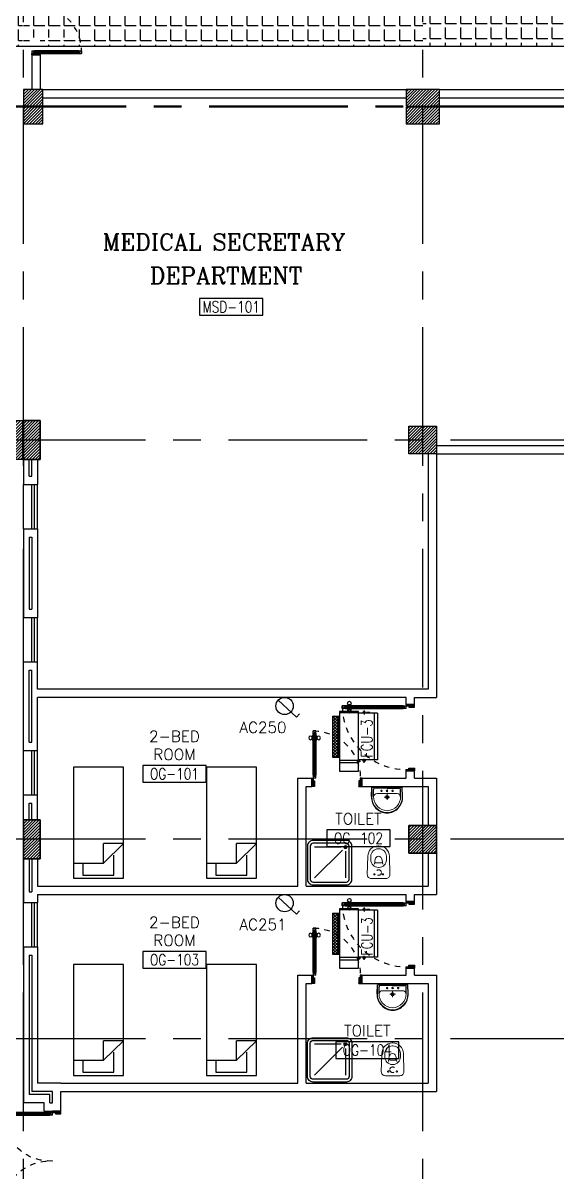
# Model space of a CAD drawing. Extents: x -0.4 to 93.5, y -1.1 to 78.4.
# Drawn here: x 50.62 to 60.25, y 14.15 to 34.87 of the extents above; entities that cross this region are included whole.
import ezdxf
from ezdxf.enums import TextEntityAlignment as Align

# ---------------------------------------------------------------- set-up
doc = ezdxf.new("R2010")
doc.units = 0
doc.header["$MEASUREMENT"] = 0
for name, pattern in [('CENTERX2', [4, 2.5, -0.5, 0.5, -0.5]), ('DASHED', [0.75, 0.5, -0.25]), ('HIDDEN', [0.375, 0.25, -0.125]), ('HIDDEN2', [0.1875, 0.125, -0.0625])]:
    doc.linetypes.add(name, pattern=pattern)
doc.layers.get('0').update_dxf_attribs({"color": 11, "linetype": 'CONTINUOUS'})
for name, color, linetype in [('AXES', 11, 'CENTERX2'), ('COL', 11, 'CONTINUOUS'), ('DOOR', 11, 'CONTINUOUS'), ('E-SOCKETS', 4, 'CONTINUOUS'), ('E-TRAY', 2, 'CONTINUOUS'), ('FCU', 7, 'CONTINUOUS'), ('FIX', 11, 'CONTINUOUS'), ('FUR', 11, 'CONTINUOUS'), ('HAT', 11, 'CONTINUOUS'), ('INSUL', 11, 'CONTINUOUS'), ('RM-BOX', 11, 'CONTINUOUS'), ('RM-NAME', 11, 'CONTINUOUS'), ('RM-NO', 11, 'CONTINUOUS'), ('TEXTN', 2, 'CONTINUOUS'), ('WALL', 11, 'CONTINUOUS'), ('WIN', 11, 'CONTINUOUS')]:
    doc.layers.add(name, color=color, linetype=linetype)
doc.styles.add('ROMANC', font='romanc', dxfattribs={"height": 0.1})
doc.styles.add('ROMANS', font='ROMANS.shx', dxfattribs={"width": 0.6})

# ---------------------------------------------------------------- blocks, each defined once
blk = doc.blocks.new('*X39')
at = {"color": 0}
for p, q in [((227929, 132681), (228397, 133150)), ((227929, 132734), (228344, 133150)), ((227929, 132787), (228291, 133150)), ((227929, 132840), (228238, 133150)), ((227929, 132893), (228185, 133150)), ((227929, 132946), (228132, 133150)), ((227929, 132999), (228079, 133150)), ((227929, 133053), (228026, 133150)), ((227929, 133106), (227973, 133150)), ((227950, 132650), (228429, 133128)), ((228003, 132650), (228429, 133075)), ((228056, 132650), (228429, 133022)), ((228109, 132650), (228429, 132969)), ((228162, 132650), (228429, 132916)), ((228215, 132650), (228429, 132863)), ((228268, 132650), (228429, 132810)), ((228321, 132650), (228429, 132757)), ((228374, 132650), (228429, 132704))]:
    blk.add_line(p, q, dxfattribs=at)
blk = doc.blocks.new('COL50')
at = {"layer": 'COL'}
blk.add_lwpolyline([(-250, 250), (-250, -250), (250, -250), (250, 250)], close=True, dxfattribs=at)
blk = doc.blocks.new('*X35')
at = {"color": 0}
for p, q in [((227929, 139894), (228385, 140350)), ((227929, 139947), (228331, 140350)), ((227929, 140000), (228278, 140350)), ((227929, 140053), (228225, 140350)), ((227929, 140106), (228172, 140350)), ((227929, 140159), (228119, 140350)), ((227929, 140212), (228066, 140350)), ((227929, 140265), (228013, 140350)), ((227929, 140318), (227960, 140350)), ((227938, 139850), (228429, 140341)), ((227991, 139850), (228429, 140288)), ((228044, 139850), (228429, 140235)), ((228097, 139850), (228429, 140182)), ((228150, 139850), (228429, 140129)), ((228203, 139850), (228429, 140076)), ((228256, 139850), (228429, 140023)), ((228309, 139850), (228429, 139969)), ((228362, 139850), (228429, 139916)), ((228415, 139850), (228429, 139863))]:
    blk.add_line(p, q, dxfattribs=at)
blk = doc.blocks.new('DOOR100')
at = {"layer": 'DOOR', "color": 0, "linetype": 'ByBlock'}
for p, q in [((-25, 1300), (-75, 1300)), ((-75, 1300), (-25, 1300)), ((-75, 1250), (-75, 1300)), ((-58, 1250), (-75, 1250)), ((-42, 1270), (-58, 1270)), ((-58, 1250), (-58, 1270)), ((-42, 1250), (-42, 1270)), ((-25, 1250), (-42, 1250)), ((-25, 1250), (-25, 1300)), ((-82, 1205), (-91, 1205)), ((-91, 1205), (-91, 1140)), ((-82, 1140), (-91, 1140)), ((-75, 1218), (-82, 1218)), ((-82, 1128), (-82, 1218)), ((-82, 1205), (-82, 1140)), ((-75, 1128), (-82, 1128)), ((-25, 1218), (-18, 1218)), ((-25, 1128), (-18, 1128)), ((-18, 1128), (-18, 1218)), ((-18, 1205), (-9, 1205)), ((-18, 1205), (-18, 1140)), ((-18, 1140), (-9, 1140)), ((-9, 1205), (-9, 1140)), ((-1200, 0), (-1200, 150)), ((-1200, 150), (-1175, 150)), ((-1200, 150), (-1200, 0)), ((-1150, 0), (-1200, 0)), ((-1175, 150), (-1175, 100)), ((-1175, 100), (-1150, 100)), ((-1150, 100), (-1150, 0)), ((-75, 200), (-58, 200)), ((-75, 150), (-75, 200)), ((-75, 150), (-25, 150)), ((-58, 200), (-58, 180)), ((-58, 180), (-42, 180)), ((-50, 100), (-50, 0)), ((-25, 100), (-50, 100)), ((-50, 0), (0, 0)), ((-42, 200), (-25, 200)), ((-42, 180), (-42, 200)), ((-25, 200), (-25, 150)), ((0, 150), (-25, 150)), ((-25, 150), (-25, 100)), ((0, 150), (0, 0))]:
    blk.add_line(p, q, dxfattribs=at)
at = {"layer": 'DOOR', "linetype": 'ByBlock'}
for p, q in [((-75, 1250), (-75, 200)), ((-58, 200), (-58, 1250)), ((-42, 200), (-42, 1250)), ((-25, 200), (-25, 1250)), ((0, 0), (0, 150))]:
    blk.add_line(p, q, dxfattribs=at)
at = {"layer": 'DOOR', "color": 9, "linetype": 'ByBlock'}
for p, q in [((-1150, 0), (-1200, 114)), ((-1150, 0), (-1200, 40)), ((-1150, 0), (-1163, 100)), ((-50, 0), (0, 114)), ((-50, 0), (-37, 100)), ((-50, 0), (0, 40))]:
    blk.add_line(p, q, dxfattribs=at)
at = {"layer": 'DOOR', "color": 0, "linetype": 'ByBlock'}
for centre in [(-124, 1173), (24, 1173)]:
    blk.add_circle(centre, 32.4, dxfattribs=at)
at = {"layer": 'DOOR', "linetype": 'HIDDEN', "ltscale": 0.5}
blk.add_arc((-25, 150), 1150, 90, 180.0001, dxfattribs=at)
at = {"layer": 'DOOR', "color": 9, "linetype": 'ByBlock'}
for centre, radius, start, end in [((-1150, 0), 154, 103.7142, 108.8947), ((-1150, 0), 134, 100.72, 111.8402), ((-1150, 0), 94.4, 90, 121.9818), ((-1150, 0), 74.4, 90, 132.2236), ((-1150, 0), 54.4, 90, 156.7926), ((-1150, 0), 34.4, 90, 180), ((-1150, 0), 14.4, 90, 180), ((-50, 0), 94.4, 58.0182, 90), ((-50, 0), 74.4, 47.7764, 90), ((-50, 0), 54.4, 23.2074, 90), ((-50, 0), 34.4, 0, 90), ((-50, 0), 14.4, 0, 90), ((-50, 0), 134, 68.1598, 79.28), ((-50, 0), 114, 64.0838, 77.3774), ((-50, 0), 154, 71.1053, 76.2858)]:
    blk.add_arc(centre, radius, start, end, dxfattribs=at)
blk = doc.blocks.new('DOOR90')
at = {"layer": 'DOOR', "color": 0, "linetype": 'ByBlock'}
for p, q in [((-150, 0), (-150, -25)), ((-150, 0), (0, 0)), ((0, -50), (0, 0)), ((-1000, -25), (-1000, -75)), ((-1000, -75), (-1000, -25)), ((-950, -25), (-1000, -25)), ((-950, -75), (-1000, -75)), ((-970, -42), (-970, -58)), ((-950, -42), (-970, -42)), ((-950, -58), (-970, -58)), ((-950, -25), (-950, -42)), ((-950, -58), (-950, -75)), ((-918, -25), (-918, -18)), ((-828, -18), (-918, -18)), ((-918, -75), (-918, -82)), ((-828, -82), (-918, -82)), ((-905, -18), (-905, -9)), ((-905, -9), (-840, -9)), ((-905, -18), (-840, -18)), ((-905, -82), (-905, -91)), ((-905, -82), (-840, -82)), ((-905, -91), (-840, -91)), ((-840, -18), (-840, -9)), ((-840, -82), (-840, -91)), ((-828, -25), (-828, -18)), ((-828, -75), (-828, -82)), ((-200, -42), (-200, -25)), ((-200, -25), (-150, -25)), ((-180, -42), (-200, -42)), ((-200, -75), (-200, -58)), ((-200, -58), (-180, -58)), ((-150, -75), (-200, -75)), ((-180, -58), (-180, -42)), ((-150, -75), (-150, -25)), ((-150, -25), (-100, -25)), ((-100, -25), (-100, -50)), ((-100, -50), (0, -50)), ((-150, -900), (-150, -875)), ((-150, -875), (-100, -875)), ((0, -900), (-150, -900)), ((-150, -900), (0, -900)), ((-100, -850), (0, -850)), ((-100, -875), (-100, -850)), ((0, -850), (0, -900))]:
    blk.add_line(p, q, dxfattribs=at)
at = {"layer": 'DOOR', "color": 9, "linetype": 'ByBlock'}
for p, q in [((0, -50), (-114, 0)), ((0, -50), (-40, 0)), ((0, -50), (-100, -37)), ((0, -850), (-114, -900)), ((0, -850), (-100, -863)), ((0, -850), (-40, -900))]:
    blk.add_line(p, q, dxfattribs=at)
at = {"layer": 'DOOR', "linetype": 'ByBlock'}
for p, q in [((-200, -25), (-950, -25)), ((-200, -42), (-950, -42)), ((-200, -58), (-950, -58)), ((-950, -75), (-200, -75))]:
    blk.add_line(p, q, dxfattribs=at)
at = {"layer": 'DOOR', "color": 0, "linetype": 'ByBlock'}
for centre in [(-873, 24), (-873, -124)]:
    blk.add_circle(centre, 32.4, dxfattribs=at)
at = {"layer": 'DOOR', "color": 9, "linetype": 'ByBlock'}
for centre, radius, start, end in [((0, -50), 154, 161.1053, 166.2858), ((0, -50), 134, 158.1598, 169.28), ((0, -50), 94.4, 148.0182, 180), ((0, -50), 74.4, 137.7764, 180), ((0, -50), 114, 154.0838, 167.3774), ((0, -50), 54.4, 113.2074, 180), ((0, -50), 34.4, 90, 180), ((0, -50), 14.4, 90, 180), ((0, -850), 154, 193.7142, 198.8947), ((0, -850), 134, 190.72, 201.8402), ((0, -850), 94.4, 180, 211.9818), ((0, -850), 74.4, 180, 222.2236), ((0, -850), 54.4, 180, 246.7926), ((0, -850), 34.4, 180, 270), ((0, -850), 14.4, 180, 270)]:
    blk.add_arc(centre, radius, start, end, dxfattribs=at)
at = {"layer": 'DOOR', "linetype": 'HIDDEN', "ltscale": 0.5}
blk.add_arc((-150, -25), 850, 180, 270, dxfattribs=at)
blk = doc.blocks.new('RM1')
at = {"layer": 'RM-BOX'}
blk.add_lwpolyline([(570, -200), (-570, -200), (-570, -500), (570, -500)], close=True, dxfattribs=at)
at = {"layer": 'RM-NAME', "style": 'ROMANS'}
for tag, p in [('ROOMNAME1', (0, 324)), ('ROOMNAME2', (0, 0))]:
    blk.add_attdef(tag, text='', height=200, dxfattribs=at).set_placement(p, align=Align.MIDDLE)
at = {"layer": 'RM-NO', "style": 'ROMANS', "width": 0.8}
blk.add_attdef('ROOMNO', text='', height=200, dxfattribs=at).set_placement((0, -350), align=Align.MIDDLE)
blk = doc.blocks.new('C7')
at = {"layer": 'HAT'}
h = blk.add_hatch(dxfattribs=at)
h.set_pattern_fill('ANSI31', color=256, scale=300, style=0)
h.set_pattern_definition([(45, (-248876.182, -51411.005), (-26.5165043, 26.5165043), [])])
h.paths.add_polyline_path([(350, 300), (250, 300), (0, 300), (0, 0), (350, 0)])
at = {"layer": 'COL'}
blk.add_lwpolyline([(0, 300), (0, 0), (350, 0), (350, 300)], close=True, dxfattribs=at)
blk = doc.blocks.new('C5')
at = {"layer": 'HAT', "linetype": 'ByBlock'}
h = blk.add_hatch(dxfattribs=at)
h.set_pattern_fill('ANSI31', color=256, scale=300, style=0)
h.set_pattern_definition([(45, (-223356.182, -51411.005), (-26.516504, 26.516504), [])])
h.paths.add_polyline_path([(300, 300), (0, 300), (0, 0), (300, 0)])
h.paths.add_polyline_path([(600, 300), (300, 300), (300, 0), (600, 0)])
at = {"layer": 'COL'}
blk.add_lwpolyline([(600, 300), (0, 300), (0, 0), (600, 0)], close=True, dxfattribs=at)
blk = doc.blocks.new('C11')
at = {"layer": 'HAT'}
h = blk.add_hatch(dxfattribs=at)
h.set_pattern_fill('ANSI31', color=256, scale=300, style=0)
h.set_pattern_definition([(45, (-248556.182, -75061.005), (-26.5165043, 26.5165043), [])])
h.paths.add_polyline_path([(300, 700), (0, 700), (0, 350), (300, 350)])
h.paths.add_polyline_path([(300, 350), (0, 350), (0, 0), (300, 0)])
at = {"layer": 'COL'}
blk.add_lwpolyline([(300, 700), (300, 0), (0, 0), (0, 700)], close=True, dxfattribs=at)
blk = doc.blocks.new('C11D')
at = {"layer": 'COL', "linetype": 'ByBlock'}
for p in [(-320, 0), (0, 0)]:
    blk.add_blockref('C11', p, dxfattribs=at)
blk = doc.blocks.new('A$C272A55A0')
at = {"layer": 'DOOR', "color": 0, "linetype": 'ByBlock'}
for p, q in [((0, 900), (0, 1050)), ((50, 1050), (0, 1050)), ((50, 950), (50, 1050)), ((1750, 950), (1750, 1050)), ((1750, 1050), (1800, 1050)), ((1800, 1050), (1800, 900)), ((0, 900), (25, 900)), ((25, 950), (50, 950)), ((25, 900), (25, 950)), ((75, 900), (25, 900)), ((25, 850), (25, 900)), ((42, 850), (25, 850)), ((58, 870), (42, 870)), ((42, 870), (42, 850)), ((58, 850), (58, 870)), ((75, 850), (58, 850)), ((75, 900), (75, 850)), ((1725, 900), (1775, 900)), ((1725, 900), (1725, 850)), ((1725, 850), (1742, 850)), ((1742, 870), (1758, 870)), ((1742, 850), (1742, 870)), ((1775, 950), (1750, 950)), ((1758, 870), (1758, 850)), ((1758, 850), (1775, 850)), ((1775, 900), (1775, 950)), ((1800, 900), (1775, 900)), ((1775, 850), (1775, 900)), ((25, 50), (42, 50)), ((25, 50), (25, 0)), ((25, 0), (75, 0)), ((75, 0), (25, 0)), ((42, 50), (42, 30)), ((42, 30), (58, 30)), ((58, 50), (75, 50)), ((58, 50), (58, 30)), ((75, 50), (75, 0)), ((1718, 160), (1709, 160)), ((1709, 95), (1709, 160)), ((1718, 95), (1709, 95)), ((1725, 173), (1718, 173)), ((1718, 173), (1718, 83)), ((1718, 95), (1718, 160)), ((1725, 83), (1718, 83)), ((1742, 50), (1725, 50)), ((1725, 50), (1725, 0)), ((1775, 0), (1725, 0)), ((1725, 0), (1775, 0)), ((1742, 50), (1742, 30)), ((1758, 30), (1742, 30)), ((1775, 50), (1758, 50)), ((1758, 50), (1758, 30)), ((1775, 173), (1782, 173)), ((1775, 83), (1782, 83)), ((1775, 50), (1775, 0)), ((1782, 173), (1782, 83)), ((1782, 160), (1791, 160)), ((1782, 95), (1782, 160)), ((1782, 95), (1791, 95)), ((1791, 95), (1791, 160))]:
    blk.add_line(p, q, dxfattribs=at)
at = {"layer": 'DOOR', "color": 9, "linetype": 'ByBlock'}
for p, q in [((50, 1050), (0, 1010)), ((50, 1050), (0, 937)), ((50, 1050), (37, 950)), ((1750, 1050), (1800, 1010)), ((1750, 1050), (1800, 937)), ((1750, 1050), (1763, 950))]:
    blk.add_line(p, q, dxfattribs=at)
at = {"layer": 'DOOR', "linetype": 'ByBlock'}
for p, q in [((25, 850), (25, 50)), ((42, 850), (42, 50)), ((58, 850), (58, 50)), ((75, 50), (75, 850)), ((1725, 50), (1725, 850)), ((1742, 850), (1742, 50)), ((1758, 850), (1758, 50)), ((1775, 850), (1775, 50))]:
    blk.add_line(p, q, dxfattribs=at)
at = {"layer": 'DOOR', "color": 0, "linetype": 'ByBlock'}
for centre in [(1676, 128), (1824, 128)]:
    blk.add_circle(centre, 32.4, dxfattribs=at)
at = {"layer": 'DOOR', "color": 9, "linetype": 'ByBlock'}
for centre, radius, start, end in [((50, 1050), 34.4, 180, 270), ((50, 1050), 14.4, 180, 270), ((1750, 1050), 14.4, 270, 0), ((1750, 1050), 34.4, 270, 0), ((50, 1050), 54.4, 203.2074, 270), ((50, 1050), 74.4, 227.7764, 270), ((50, 1050), 94.4, 238.0182, 270), ((50, 1050), 114, 244.0838, 257.3774), ((50, 1050), 134, 248.1598, 259.28), ((50, 1050), 154, 251.1053, 256.2858), ((1750, 1050), 54.4, 270, 336.7926), ((1750, 1050), 74.4, 270, 312.2236), ((1750, 1050), 94.4, 270, 301.9818), ((1750, 1050), 114, 282.6226, 295.9162), ((1750, 1050), 134, 280.72, 291.8402), ((1750, 1050), 154, 283.7142, 288.8947)]:
    blk.add_arc(centre, radius, start, end, dxfattribs=at)
at = {"layer": 'DOOR', "linetype": 'HIDDEN', "ltscale": 0.5}
for centre, start, end in [((50, 851), 268.3174, 3.2965), ((1750, 851), 176.7035, 271.6826)]:
    blk.add_arc(centre, 851, start, end, dxfattribs=at)
at = {"layer": 'WALL', "linetype": 'ByBlock'}
blk.add_line((1800, 900), (1800, 1050), dxfattribs=at)
blk = doc.blocks.new('fe-door')
at = {"layer": 'DOOR', "color": 0, "linetype": 'ByBlock'}
for p, q in [((-900, 1775), (-900, 1725)), ((-900, 1725), (-900, 1775)), ((-850, 1775), (-900, 1775)), ((-850, 1725), (-900, 1725)), ((-870, 1758), (-870, 1742)), ((-850, 1758), (-870, 1758)), ((-850, 1742), (-870, 1742)), ((-850, 1775), (-850, 1758)), ((-850, 1742), (-850, 1725)), ((-818, 1775), (-818, 1782)), ((-728, 1782), (-818, 1782)), ((-818, 1725), (-818, 1718)), ((-728, 1718), (-818, 1718)), ((-805, 1782), (-805, 1791)), ((-805, 1791), (-740, 1791)), ((-805, 1782), (-740, 1782)), ((-805, 1718), (-805, 1709)), ((-805, 1718), (-740, 1718)), ((-805, 1709), (-740, 1709)), ((-740, 1782), (-740, 1791)), ((-740, 1718), (-740, 1709)), ((-728, 1775), (-728, 1782)), ((-728, 1725), (-728, 1718)), ((-50, 1758), (-50, 1775)), ((-50, 1775), (0, 1775)), ((-30, 1758), (-50, 1758)), ((-50, 1725), (-50, 1742)), ((-50, 1742), (-30, 1742)), ((0, 1725), (-50, 1725)), ((-30, 1742), (-30, 1758)), ((150, 1800), (0, 1800)), ((0, 1800), (0, 1775)), ((0, 1725), (0, 1775)), ((0, 1775), (150, 1775)), ((150, 1775), (150, 1800)), ((0, 75), (0, 25)), ((0, 75), (50, 75)), ((0, 0), (0, 25)), ((0, 25), (50, 25)), ((150, 25), (0, 25)), ((0, 0), (150, 0)), ((30, 58), (30, 42)), ((50, 58), (30, 58)), ((30, 42), (50, 42)), ((50, 75), (50, 58)), ((50, 42), (50, 25)), ((150, 25), (150, 0)), ((850, 58), (850, 75)), ((850, 75), (900, 75)), ((850, 58), (870, 58)), ((850, 25), (850, 42)), ((850, 42), (870, 42)), ((850, 25), (900, 25)), ((870, 42), (870, 58)), ((900, 25), (900, 75)), ((900, 75), (900, 25))]:
    blk.add_line(p, q, dxfattribs=at)
at = {"layer": 'DOOR', "linetype": 'ByBlock'}
for p, q in [((-50, 1775), (-850, 1775)), ((-50, 1758), (-850, 1758)), ((-50, 1742), (-850, 1742)), ((-850, 1725), (-50, 1725)), ((850, 75), (50, 75)), ((50, 58), (850, 58)), ((50, 42), (850, 42)), ((50, 25), (850, 25))]:
    blk.add_line(p, q, dxfattribs=at)
at = {"layer": 'DOOR', "color": 0, "linetype": 'ByBlock'}
for centre in [(-773, 1824), (-773, 1676)]:
    blk.add_circle(centre, 32.4, dxfattribs=at)
at = {"layer": 'DOOR', "linetype": 'HIDDEN', "ltscale": 0.5}
for centre, start, end in [((-49, 1750), 178.3174, 273.2965), ((49, 50), 358.3174, 93.2965)]:
    blk.add_arc(centre, 851, start, end, dxfattribs=at)
at = {"layer": 'WALL'}
for p, q in [((0, 1800), (150, 1800)), ((0, 0), (150, 0))]:
    blk.add_line(p, q, dxfattribs=at)
at = {"layer": 'WALL', "linetype": 'ByBlock'}
blk.add_line((0, 1800), (150, 1800), dxfattribs=at)
blk = doc.blocks.new('LAV1')
at = {"layer": 'FIX', "linetype": 'ByBlock', "ltscale": 0.3}
for p, q in [((-280, 210), (-275, 50)), ((-245, 210), (-245, 85)), ((245, 210), (245, 85)), ((280, 210), (275, 50)), ((0, 60), (-220, 60)), ((0, 60), (220, 60))]:
    blk.add_line(p, q, dxfattribs=at)
at = {"layer": 'FIX', "linetype": 'Continuous', "lineweight": 20}
for p, q in [((-275, 210), (-275, 50)), ((275, 210), (275, 50)), ((0, 50), (-275, 50)), ((0, 50), (-252, 50)), ((0, 155), (-181, 155)), ((0, 155), (181, 155)), ((0, 50), (252, 50)), ((0, 50), (275, 50))]:
    blk.add_line(p, q, dxfattribs=at)
at = {"layer": 'FIX', "linetype": 'DASHED', "lineweight": 20, "ltscale": 0.05}
for p, q in [((50, 220), (-50, 220)), ((0, 170), (0, 270)), ((0, 170), (0, 270))]:
    blk.add_line(p, q, dxfattribs=at)
at = {"layer": 'FIX', "lineweight": 20}
for p, q in [((16, 107), (-15, 107)), ((0, 92), (0, 123))]:
    blk.add_line(p, q, dxfattribs=at)
for centre, radius in [((0, 220), 29.5), ((0, 220), 22.5), ((0, 107), 15.5)]:
    blk.add_circle(centre, radius, dxfattribs=at)
at = {"layer": 'FIX', "linetype": 'HIDDEN', "lineweight": 20, "ltscale": 0.05}
for centre in [(-100, 107), (100, 107)]:
    blk.add_circle(centre, 12.4, dxfattribs=at)
at = {"layer": 'FIX', "linetype": 'ByBlock', "ltscale": 0.3}
for centre, radius, start, end in [((7, 220), 287, 91.3776, 182.0064), ((-7, 220), 287, 357.9936, 88.6224), ((-220, 85), 24.9, 179.7021, 269.9486), ((220, 85), 24.9, 270.0514, 0.2979)]:
    blk.add_arc(centre, radius, start, end, dxfattribs=at)
at = {"layer": 'FIX', "linetype": 'Continuous', "lineweight": 20}
for centre, radius, start, end in [((8, 217), 283, 91.6988, 181.351), ((8, 212), 253, 91.7328, 180.4884), ((-8, 217), 283, 358.649, 88.3012), ((-8, 212), 253, 359.5116, 88.2672), ((-179, 222), 66.9, 190.2006, 268.0786), ((179, 222), 66.9, 271.9214, 349.7994)]:
    blk.add_arc(centre, radius, start, end, dxfattribs=at)
blk = doc.blocks.new('SHR1')
at = {"layer": 'FIX'}
for p, q in [((-196, 196), (-700, 700)), ((-143, 218), (-143, 700)), ((-218, 143), (-700, 143))]:
    blk.add_line(p, q, dxfattribs=at)
for points in [[(-825, 125), (-825, 725, -0.414214), (-725, 825), (-125, 825, -0.414214), (-25, 725), (-25, 125, -0.414214), (-125, 25), (-725, 25, -0.414214)], [(-775, 125), (-775, 725, -0.414214), (-725, 775), (-125, 775, -0.414214), (-75, 725), (-75, 125, -0.414214), (-125, 75), (-725, 75, -0.414214)]]:
    blk.add_lwpolyline(points, format="xyb", close=True, dxfattribs=at)
for radius in [25, 15]:
    blk.add_circle((-143, 143), radius, dxfattribs=at)
blk = doc.blocks.new('WC1')
at = {"layer": 'FIX', "lineweight": 20}
for p, q in [((-727, 5), (-727, -5)), ((-674, 5), (-674, -5)), ((-534, 24), (-540, 0)), ((-540, 0), (-534, -24)), ((-210, 204), (-538, 194)), ((-475, 141), (-538, 141)), ((-395, 76), (-490, 60)), ((-339, 5), (-339, -5)), ((-538, -141), (-475, -141)), ((-538, -194), (-210, -204)), ((-490, -60), (-395, -76))]:
    blk.add_line(p, q, dxfattribs=at)
at = {"layer": 'FIX', "linetype": 'Continuous', "lineweight": 20}
blk.add_line((-420, -47), (-420, 45), dxfattribs=at)
at = {"layer": 'FIX', "lineweight": 20}
blk.add_lwpolyline([(-213, -204), (-210, -204, 0.414214), (-137, -131), (-137, 0), (-137, 131, 0.414214), (-210, 204)], format="xyb", dxfattribs=at)
at = {"layer": 'FIX', "linetype": 'HIDDEN2', "lineweight": 20, "ltscale": 0.3}
blk.add_circle((-245, 0), 49.8, dxfattribs=at)
at = {"layer": 'FIX', "linetype": 'HIDDEN', "lineweight": 20, "ltscale": 0.05}
for centre in [(-213, 78), (-213, -77)]:
    blk.add_circle(centre, 11.6, dxfattribs=at)
at = {"layer": 'FIX', "lineweight": 20}
for centre, radius, start, end in [((-538, 5), 189, 90, 180), ((-538, 5), 136, 90, 180), ((-473, -7), 68.2, 128.9242, 152.8468), ((-464, -18), 82, 108.496, 128.9242), ((-475, 5), 136, 360, 90), ((-538, -5), 189, 180, 270), ((-538, -5), 136, 180, 270), ((-473, 7), 68.2, 207.1532, 231.0758), ((-464, 18), 82, 231.0758, 251.504), ((-475, -5), 136, 270, 0)]:
    blk.add_arc(centre, radius, start, end, dxfattribs=at)
at = {"layer": 'FIX', "linetype": 'Continuous', "lineweight": 20}
for centre, start, end in [((-443, 46), 357.6662, 91.6121), ((-442, -46), 268.3879, 2.3338)]:
    blk.add_arc(centre, 22.3, start, end, dxfattribs=at)
blk = doc.blocks.new('*X166')
at = {"color": 0}
for p, q in [((16890, -2467), (16943, -2414)), ((16890, -2520), (16990, -2420)), ((16990, -2565), (16890, -2465)), ((16890, -2573), (16990, -2473)), ((16990, -2512), (16892, -2414)), ((16990, -2459), (16945, -2414)), ((16990, -2619), (16890, -2519)), ((16890, -2626), (16990, -2526)), ((16990, -2672), (16890, -2572)), ((16890, -2679), (16990, -2579)), ((16990, -2725), (16890, -2625)), ((16890, -2732), (16990, -2632)), ((16990, -2778), (16890, -2678)), ((16890, -2785), (16990, -2685)), ((16990, -2831), (16890, -2731)), ((16890, -2838), (16990, -2738)), ((16990, -2884), (16890, -2784)), ((16890, -2891), (16990, -2791)), ((16990, -2937), (16890, -2837)), ((16890, -2944), (16990, -2844)), ((16990, -2990), (16890, -2890)), ((16890, -2997), (16990, -2897)), ((16990, -3043), (16890, -2943)), ((16890, -3050), (16990, -2950)), ((16990, -3096), (16890, -2996)), ((16890, -3103), (16990, -3003)), ((16990, -3149), (16890, -3049)), ((16944, -3155), (16890, -3102)), ((16892, -3155), (16990, -3056)), ((16945, -3155), (16990, -3109))]:
    blk.add_line(p, q, dxfattribs=at)
blk = doc.blocks.new('WHE06')
at = {"color": 6}
for p, q in [((0, -422), (0, 422)), ((0, 422), (346, 422)), ((346, 469), (346, -451)), ((689, 469), (346, 469)), ((689, -451), (689, 469)), ((0, -422), (346, -422)), ((346, -451), (689, -451))]:
    blk.add_line(p, q, dxfattribs=at)
at = {"color": 2}
for p, q in [((60, -422), (60, 422)), ((212, 437), (269, 437)), ((232, 452), (232, 422)), ((232, 452), (252, 452)), ((242, 472), (242, 399)), ((252, 452), (252, 422)), ((305, 448), (373, 448)), ((321, 458), (321, 438)), ((321, 458), (346, 458)), ((321, 438), (346, 438)), ((689, 621), (346, 621)), ((346, 621), (346, 469)), ((346, 430), (689, 430)), ((689, 469), (689, 621)), ((811, 371), (689, 371)), ((711, -371), (711, 371)), ((811, -371), (811, 371)), ((242, -472), (242, -399)), ((811, -371), (689, -371)), ((142, -437), (142, -422)), ((142, -437), (197, -437)), ((197, -437), (197, -422)), ((221, -437), (269, -437)), ((232, -452), (232, -422)), ((232, -452), (252, -452)), ((252, -452), (252, -422)), ((346, -430), (689, -430))]:
    blk.add_line(p, q, dxfattribs=at)
blk.add_blockref('*X166', (-16179, 2784), dxfattribs=at)

msp = doc.modelspace()

# ---------------------------------------------------------------- hatches: boundary and pattern name
at = {"layer": 'HAT', "linetype": 'ByBlock'}
h = msp.add_hatch(dxfattribs=at)
h.set_pattern_fill('ANGLE', color=256, style=0)
h.set_pattern_definition([(0, (-276011.78315, -57293.01293), (0, 0.275), [0.2, -0.075]), (90, (-276011.78315, -57293.01293), (-0.275, 2e-17), [0.2, -0.075])])
h.paths.add_polyline_path([(57.8324, 35.0506), (57.8324, 34.4506), (61.4324, 34.4506), (61.4324, 35.0506)])
h.paths.add_polyline_path([(61.4324, 35.0506), (61.4324, 34.4506), (64.9388, 34.4506), (65.0324, 34.3571), (65.0324, 35.1442), (64.9388, 35.0506)])
h.paths.add_polyline_path([(65.7388, 36.97), (65.3388, 36.97), (65.3388, 35.4506), (65.0324, 35.1442), (65.0324, 34.3571), (65.3388, 34.0506), (65.3388, 33.37), (65.7388, 33.37)])
h.paths.add_polyline_path([(65.7388, 33.35), (65.3388, 33.35), (65.3388, 31.025), (65.7388, 31.025)])
h.paths.add_polyline_path([(67.3691, 35.6982), (66.2293, 35.6982), (66.2293, 35.3982), (67.3691, 35.3982)], flags=16)
h.paths.add_polyline_path([(66.2006, 35.3982), (67.3977, 35.3982), (67.3977, 35.6982), (66.2006, 35.6982)], flags=9)
h.paths.add_polyline_path([(65.3301, 35.7482), (68.2682, 35.7482), (68.2682, 36.0482), (65.3301, 36.0482)], flags=9)
h = msp.add_hatch(dxfattribs=at)
h.set_pattern_fill('ANGLE', color=256, style=0)
h.set_pattern_definition([(0, (-276011.78315, -57292.77286), (0, 0.275), [0.2, -0.075]), (90, (-276011.78315, -57292.77286), (-0.275, 2e-17), [0.2, -0.075])])
h.paths.add_polyline_path([(51.5421, 35.0506, -0.1531624), (51.6803, 34.5601), (51.6303, 34.5601), (50.9303, 34.5601), (50.9303, 34.5351), (50.9303, 34.4506), (57.8324, 34.4506), (57.8324, 35.0506)])
h.paths.add_polyline_path([(51.6303, 34.6101), (51.6803, 34.6101, 0.1381669), (51.5421, 35.0506), (50.6324, 35.0506), (50.6324, 34.4506), (50.7803, 34.4506), (50.7803, 34.5351), (50.7803, 34.5601), (50.7803, 34.6101), (50.8303, 34.6101)])
h.paths.add_polyline_path([(45.8124, 35.0506), (45.8124, 34.4506), (50.6124, 34.4506), (50.6124, 35.0506)])
h.paths.add_polyline_path([(41.0124, 35.0506), (41.0124, 34.4506), (45.8124, 34.4506), (45.8124, 35.0506)])

# ---------------------------------------------------------------- linework, layer by layer
at = {"layer": 'AXES'}
for p, q in [((57.8324, -1.1143), (57.8324, 77.6984)), ((50.6324, -1.1143), (50.6324, 77.3484)), ((92.4824, 33.37), (30.1924, 33.37)), ((92.4824, 33.35), (30.1924, 33.35)), ((92.8324, 27.35), (40.7424, 27.35)), ((92.8324, 20.15), (40.7424, 20.15)), ((92.8324, 16.55), (40.7424, 16.55))]:
    msp.add_line(p, q, dxfattribs=at)
at = {"layer": 'E-SOCKETS'}
for p, q in [((55.2272, 22.6602), (55.5551, 22.355)), ((55.5551, 22.355), (55.6096, 22.4136)), ((55.2272, 19.1052), (55.5551, 18.8)), ((55.5551, 18.8), (55.6096, 18.8586))]:
    msp.add_line(p, q, dxfattribs=at)
for centre in [(55.3416, 22.5537), (55.3416, 18.9987)]:
    msp.add_circle(centre, 0.1562, dxfattribs=at)
at = {"layer": 'E-TRAY', "color": 4}
msp.add_line((41.0124, 34.4506), (64.9388, 34.4506), dxfattribs=at)
at = {"layer": 'FUR'}
for p, q in [((52.435, 21.4487), (51.535, 21.4487)), ((51.535, 21.4487), (51.535, 19.4487)), ((52.435, 19.4487), (52.435, 21.4487)), ((54.8338, 21.4487), (53.9338, 21.4487)), ((53.9338, 21.4487), (53.9338, 19.4487)), ((54.8338, 19.4487), (54.8338, 21.4487)), ((52.0738, 19.7203), (52.0738, 20.0737)), ((52.435, 20.0737), (52.0738, 20.0737)), ((52.0738, 19.7203), (52.435, 20.0737)), ((54.4726, 19.7203), (54.4726, 20.0737)), ((54.8338, 20.0737), (54.4726, 20.0737)), ((54.4726, 19.7203), (54.8338, 20.0737)), ((51.535, 19.7203), (52.0738, 19.7203)), ((51.7049, 19.7203), (51.7049, 19.5041)), ((52.2628, 19.5041), (52.2628, 19.8638)), ((53.9338, 19.7203), (54.4726, 19.7203)), ((54.1037, 19.7203), (54.1037, 19.5041)), ((54.6616, 19.5041), (54.6616, 19.8638)), ((51.7049, 19.5041), (52.2628, 19.5041)), ((54.1037, 19.5041), (54.6616, 19.5041)), ((51.535, 19.4487), (52.435, 19.4487)), ((53.9338, 19.4487), (54.8338, 19.4487)), ((52.435, 17.8937), (51.535, 17.8937)), ((51.535, 17.8937), (51.535, 15.8937)), ((52.435, 15.8937), (52.435, 17.8937)), ((54.8338, 17.8937), (53.9338, 17.8937)), ((53.9338, 17.8937), (53.9338, 15.8937)), ((54.8338, 15.8937), (54.8338, 17.8937)), ((52.0738, 16.1653), (52.0738, 16.5187)), ((52.435, 16.5187), (52.0738, 16.5187)), ((52.0738, 16.1653), (52.435, 16.5187)), ((54.4726, 16.1653), (54.4726, 16.5187)), ((54.8338, 16.5187), (54.4726, 16.5187)), ((54.4726, 16.1653), (54.8338, 16.5187)), ((51.535, 16.1653), (52.0738, 16.1653)), ((51.7049, 16.1653), (51.7049, 15.9491)), ((52.2628, 15.9491), (52.2628, 16.3088)), ((53.9338, 16.1653), (54.4726, 16.1653)), ((54.1037, 16.1653), (54.1037, 15.9491)), ((54.6616, 15.9491), (54.6616, 16.3088)), ((51.535, 15.8937), (52.435, 15.8937)), ((51.7049, 15.9491), (52.2628, 15.9491)), ((53.9338, 15.8937), (54.8338, 15.8937)), ((54.1037, 15.9491), (54.6616, 15.9491))]:
    msp.add_line(p, q, dxfattribs=at)
at = {"layer": 'INSUL'}
for p, q in [((50.7324, 26.7), (50.7324, 27)), ((50.7824, 26.7), (50.7824, 27)), ((50.7324, 26.7), (50.7824, 26.7)), ((50.7324, 25.6), (50.7324, 24.3)), ((50.7324, 25.6), (50.7824, 25.6)), ((50.7824, 25.6), (50.7824, 24.3)), ((50.7324, 24.3), (50.7824, 24.3)), ((50.7324, 21.9), (50.7324, 23.2)), ((50.7324, 23.2), (50.7824, 23.2)), ((50.7824, 21.9), (50.7824, 23.2)), ((50.7324, 21.9), (50.7824, 21.9)), ((50.7324, 20.8), (50.7824, 20.8)), ((50.7324, 20.5), (50.7324, 20.8)), ((50.7824, 20.5), (50.7824, 20.8)), ((50.7324, 19.8), (50.7324, 19.2)), ((50.7824, 19.8), (50.7824, 19.2)), ((50.7324, 19.2), (50.7824, 19.2)), ((50.7324, 18.0625), (50.7824, 18.0625)), ((50.7324, 18.0625), (50.7324, 15.55)), ((50.7824, 18.0625), (50.7824, 15.6)), ((51.1074, 15.55), (50.7324, 15.55)), ((51.1574, 15.6), (50.7824, 15.6)), ((51.1074, 15.4), (51.1074, 15.55)), ((51.1574, 15.4), (51.1574, 15.6)), ((51.1074, 15.4), (51.1574, 15.4))]:
    msp.add_line(p, q, dxfattribs=at)
at = {"layer": 'WALL'}
for p, q in [((50.7803, 34.295), (50.9303, 34.295)), ((50.7803, 34.295), (50.7803, 33.67)), ((50.9303, 34.295), (50.9303, 33.67)), ((50.9824, 33.67), (57.5324, 33.67)), ((58.1324, 33.67), (64.7324, 33.67)), ((50.9824, 33.52), (57.5324, 33.52)), ((58.1324, 33.52), (64.7324, 33.52)), ((50.6324, 27.1), (50.6324, 26.55)), ((50.8824, 27), (50.8824, 26.55)), ((50.6324, 26.55), (50.8824, 26.55)), ((50.6324, 25.75), (50.6324, 24.15)), ((50.6324, 25.75), (50.8824, 25.75)), ((50.8824, 25.75), (50.8824, 24.15)), ((50.6324, 24.15), (50.8824, 24.15)), ((50.6324, 21.75), (50.6324, 23.35)), ((50.6324, 23.35), (50.8824, 23.35)), ((50.8824, 22.86), (50.8824, 23.35)), ((50.8824, 21.75), (50.8824, 22.71)), ((50.6324, 21.75), (50.8824, 21.75)), ((55.5824, 21.255), (55.8324, 21.255)), ((56.7324, 21.255), (57.5324, 21.255)), ((57.6824, 21.255), (58.0824, 21.255)), ((58.0824, 21.255), (58.0824, 19.155)), ((50.6324, 20.95), (50.8824, 20.95)), ((50.6324, 20.5), (50.6324, 20.95)), ((50.8824, 20.5), (50.8824, 20.95)), ((55.7324, 21.105), (55.8324, 21.105)), ((56.7324, 21.105), (57.9324, 21.105)), ((57.9324, 21.105), (57.9324, 20.4)), ((57.9324, 19.9), (57.9324, 19.305)), ((50.6324, 19.8), (50.6324, 19.0125)), ((50.8824, 19.8), (50.8824, 19.305)), ((50.8824, 19.305), (55.5824, 19.305)), ((55.7324, 19.305), (57.9324, 19.305)), ((50.8824, 19.155), (50.8824, 19.0125)), ((50.8824, 19.155), (57.5324, 19.155)), ((57.6824, 19.155), (58.0824, 19.155)), ((50.6324, 19.0125), (50.8824, 19.0125)), ((50.6324, 18.2125), (50.8824, 18.2125)), ((50.6324, 18.2125), (50.6324, 15.4)), ((50.8824, 18.2125), (50.8824, 15.75)), ((55.5824, 17.7), (55.8324, 17.7)), ((56.7324, 17.7), (57.5324, 17.7)), ((57.6824, 17.7), (58.0824, 17.7)), ((58.0824, 17.7), (58.0824, 15.6)), ((55.7324, 17.55), (55.8324, 17.55)), ((56.7324, 17.55), (57.9324, 17.55)), ((57.9324, 17.55), (57.9324, 15.75)), ((51.3074, 15.75), (50.8824, 15.75)), ((51.3074, 15.75), (55.5824, 15.75)), ((55.7324, 15.75), (56.6824, 15.75)), ((55.7324, 15.75), (57.9324, 15.75)), ((51.3074, 15.6), (58.0824, 15.6)), ((51.3074, 15.25), (51.3074, 15.6)), ((51.0074, 15.4), (50.6324, 15.4)), ((51.0074, 15.25), (51.0074, 15.4)), ((51.0074, 15.25), (51.3074, 15.25))]:
    msp.add_line(p, q, dxfattribs=at)
at = {"layer": 'WALL', "linetype": 'ByBlock'}
for p, q in [((58.0824, 27.25), (64.7824, 27.25)), ((57.9324, 27.1), (57.9324, 22.86)), ((58.0824, 27.1), (64.7824, 27.1)), ((58.0824, 27.1), (58.0824, 22.71)), ((57.9324, 22.86), (50.8824, 22.86)), ((57.5324, 22.71), (50.8824, 22.71)), ((57.5324, 22.5825), (57.5324, 22.71)), ((57.6824, 22.5825), (57.6824, 22.71)), ((57.6824, 22.71), (58.0824, 22.71)), ((57.5324, 22.5825), (57.6824, 22.5825)), ((57.5324, 21.255), (57.5324, 21.3825)), ((57.5324, 21.3825), (57.6824, 21.3825)), ((57.6824, 21.255), (57.6824, 21.3825)), ((55.5824, 19.305), (55.5824, 21.255)), ((55.8324, 21.105), (55.8324, 21.255)), ((56.7324, 21.105), (56.7324, 21.255)), ((58.0824, 21.255), (58.0824, 19.155)), ((55.7324, 19.305), (55.7324, 21.105)), ((57.9324, 21.105), (57.9324, 20.4)), ((57.9324, 19.9), (57.9324, 19.305)), ((57.5324, 19.0275), (57.5324, 19.155)), ((57.6824, 19.0275), (57.6824, 19.155)), ((57.5324, 19.0275), (57.6824, 19.0275)), ((57.5324, 17.7), (57.5324, 17.8275)), ((57.5324, 17.8275), (57.6824, 17.8275)), ((57.6824, 17.7), (57.6824, 17.8275)), ((55.5824, 15.75), (55.5824, 17.7)), ((55.8324, 17.55), (55.8324, 17.7)), ((56.7324, 17.55), (56.7324, 17.7)), ((58.0824, 17.7), (58.0824, 15.6)), ((55.7324, 15.75), (55.7324, 17.55)), ((57.9324, 17.55), (57.9324, 15.75))]:
    msp.add_line(p, q, dxfattribs=at)
at = {"layer": 'WALL', "linetype": 'ByBlock', "ltscale": 0.3}
for points in [[(50.6324, 27), (50.9324, 27), (50.9324, 27.7), (50.6324, 27.7)], [(57.5824, 27.6), (58.0824, 27.6), (58.0824, 27.1), (57.5824, 27.1)], [(50.9324, 20.5), (50.6324, 20.5), (50.6324, 19.8), (50.9324, 19.8)], [(57.5824, 20.4), (58.0824, 20.4), (58.0824, 19.9), (57.5824, 19.9)]]:
    msp.add_lwpolyline(points, close=True, dxfattribs=at)
at = {"layer": 'WIN'}
for p, q in [((50.6324, 25.75), (50.6324, 26.55)), ((50.7824, 25.75), (50.7824, 26.55)), ((50.8324, 25.75), (50.8324, 26.55)), ((50.8824, 25.75), (50.8824, 26.55)), ((50.6324, 23.35), (50.6324, 24.15)), ((50.7824, 23.35), (50.7824, 24.15)), ((50.8324, 23.35), (50.8324, 24.15)), ((50.8824, 23.35), (50.8824, 24.15)), ((50.6324, 20.95), (50.6324, 21.75)), ((50.7824, 20.95), (50.7824, 21.75)), ((50.8324, 20.95), (50.8324, 21.75)), ((50.8824, 20.95), (50.8824, 21.75)), ((50.6324, 18.2125), (50.6324, 19.0125)), ((50.7824, 18.2125), (50.7824, 19.0125)), ((50.8324, 18.2125), (50.8324, 19.0125)), ((50.8824, 18.2125), (50.8824, 19.0125))]:
    msp.add_line(p, q, dxfattribs=at)

# ---------------------------------------------------------------- block references
at = {"layer": 'COL', "linetype": 'ByBlock', "xscale": 0.001, "yscale": 0.001, "zscale": 0.001}
for name, p in [('C7', (50.6324, 33.37)), ('C5', (57.5324, 33.37)), ('C7', (50.6324, 33.05)), ('C5', (57.5324, 33.05)), ('C11D', (50.6324, 27)), ('C11', (50.6324, 19.8))]:
    msp.add_blockref(name, p, dxfattribs=at)
at = {"layer": 'COL', "yscale": 0.001, "zscale": 0.001}
for p, xscale in [((57.8324, 27.35), -0.001), ((57.8324, 20.15), -0.001), ((57.8324, 20.15), 0.001)]:
    msp.add_blockref('COL50', p, dxfattribs=dict(at, xscale=xscale))
at = {"layer": 'DOOR', "color": 0, "linetype": 'ByBlock', "ltscale": 0.3, "xscale": 0.001, "yscale": 0.001, "zscale": 0.001}
msp.add_blockref('fe-door', (50.7803, 34.295), dxfattribs=at)
at = {"layer": 'DOOR', "color": 0, "linetype": 'ByBlock', "yscale": 0.001, "zscale": 0.001}
for name, p, xscale, rotation in [('DOOR100', (57.6824, 22.5825), 0.001, 90), ('DOOR90', (55.8324, 21.105), -0.001, 90), ('DOOR100', (57.6824, 19.0275), 0.001, 90), ('DOOR90', (55.8324, 17.55), -0.001, 90), ('A$C272A55A0', (50.257, 13.45), -0.001, 270)]:
    msp.add_blockref(name, p, dxfattribs=dict(at, xscale=xscale, rotation=rotation))
at = {"layer": 'FCU', "linetype": 'ByBlock', "xscale": 0.0009999871253967285, "yscale": 0.001000002026557922, "zscale": 0.001, "rotation": 180}
for p in [(57.0181, 22.0023), (57.0181, 18.4473)]:
    msp.add_blockref('WHE06', p, dxfattribs=at)
at = {"layer": 'FIX', "linetype": 'ByBlock', "ltscale": 0.3, "xscale": 0.001, "yscale": 0.001, "zscale": 0.001, "rotation": 180}
for p in [(57.1894, 21.1313), (57.2894, 17.575)]:
    msp.add_blockref('LAV1', p, dxfattribs=at)
at = {"layer": 'FIX', "yscale": 0.001, "zscale": 0.001}
for name, p, xscale, rotation in [('SHR1', (56.5804, 20.153), -0.001, 180), ('WC1', (57.0374, 19.305), 0.001, 270), ('SHR1', (56.5804, 16.598), 0.001, 90), ('WC1', (57.2894, 15.75), -0.001, 90)]:
    msp.add_blockref(name, p, dxfattribs=dict(at, xscale=xscale, rotation=rotation))
at = {"layer": 'HAT', "xscale": 0.001, "yscale": 0.001, "zscale": 0.001}
for name in ['*X35', '*X39']:
    msp.add_blockref(name, (-170.3462, -112.7497), dxfattribs=at)
at = {"layer": 'RM-NAME'}
ref = msp.add_blockref('RM1', (54.3795, 30.1008), dxfattribs=dict(at, xscale=0.001, yscale=0.001, zscale=0.001))
ref.add_attrib('ROOMNO', 'MSD-101', dxfattribs={"layer": 'RM-NO', "height": 0.2, "style": 'ROMANS', "width": 0.8}).set_placement((54.3795, 29.7508), align=Align.MIDDLE)
at = {"layer": 'RM-NAME', "xscale": 0.001, "yscale": 0.001, "zscale": 0.001}
for p, values in [((53.3548, 21.6812), {'ROOMNO': 'OG-101', 'ROOMNAME2': 'ROOM', 'ROOMNAME1': '2-BED'}), ((56.674, 20.5195), {'ROOMNO': 'OG-102', 'ROOMNAME2': 'TOILET'}), ((53.3548, 18.328), {'ROOMNO': 'OG-103', 'ROOMNAME2': 'ROOM', 'ROOMNAME1': '2-BED'}), ((56.8328, 16.6996), {'ROOMNO': 'OG-104', 'ROOMNAME2': 'TOILET'})]:
    msp.add_blockref('RM1', p, dxfattribs=at).add_auto_attribs(values)

# ---------------------------------------------------------------- texts
at = {"layer": 'E-SOCKETS', "style": 'ROMANS'}
for s, p in [('AC250', (54.5276, 22.0684)), ('AC251', (54.5276, 18.5134))]:
    msp.add_text(s, height=0.2, dxfattribs=at).set_placement(p)
at = {"layer": 'RM-NAME', "color": 2, "style": 'ROMANC'}
for s, p in [('MEDICAL SECRETARY', (54.2507, 30.9208)), ('DEPARTMENT', (54.2863, 30.3168))]:
    msp.add_text(s, height=0.3, dxfattribs=at).set_placement(p, align=Align.MIDDLE)
at = {"layer": 'TEXTN', "style": 'ROMANS', "width": 0.75}
for p in [(56.9244, 21.6247), (56.9258, 18.0545)]:
    msp.add_text('FCU-3', height=0.2, rotation=90, dxfattribs=at).set_placement(p)

doc.saveas('drawing.dxf')
